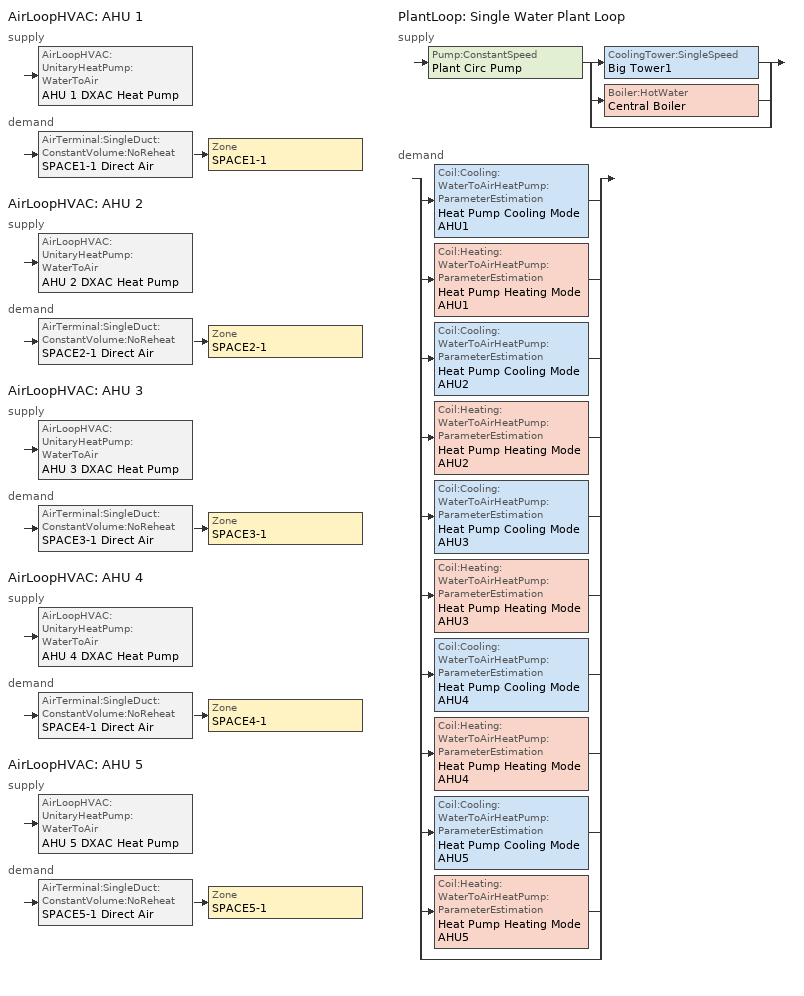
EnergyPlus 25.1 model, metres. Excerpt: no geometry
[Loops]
AirLoopHVAC 'AHU 1'
 supply: AirLoopHVAC:UnitaryHeatPump:WaterToAir 'AHU 1 DXAC Heat Pump'
 demand: AirTerminal:SingleDuct:ConstantVolume:NoReheat 'SPACE1-1 Direct Air' > Zone 'SPACE1-1'
AirLoopHVAC 'AHU 2'
 supply: AirLoopHVAC:UnitaryHeatPump:WaterToAir 'AHU 2 DXAC Heat Pump'
 demand: AirTerminal:SingleDuct:ConstantVolume:NoReheat 'SPACE2-1 Direct Air' > Zone 'SPACE2-1'
AirLoopHVAC 'AHU 3'
 supply: AirLoopHVAC:UnitaryHeatPump:WaterToAir 'AHU 3 DXAC Heat Pump'
 demand: AirTerminal:SingleDuct:ConstantVolume:NoReheat 'SPACE3-1 Direct Air' > Zone 'SPACE3-1'
AirLoopHVAC 'AHU 4'
 supply: AirLoopHVAC:UnitaryHeatPump:WaterToAir 'AHU 4 DXAC Heat Pump'
 demand: AirTerminal:SingleDuct:ConstantVolume:NoReheat 'SPACE4-1 Direct Air' > Zone 'SPACE4-1'
AirLoopHVAC 'AHU 5'
 supply: AirLoopHVAC:UnitaryHeatPump:WaterToAir 'AHU 5 DXAC Heat Pump'
 demand: AirTerminal:SingleDuct:ConstantVolume:NoReheat 'SPACE5-1 Direct Air' > Zone 'SPACE5-1'
PlantLoop 'Single Water Plant Loop'
 supply: Pump:ConstantSpeed 'Plant Circ Pump' > split
  | CoolingTower:SingleSpeed 'Big Tower1'
  | Boiler:HotWater 'Central Boiler'
  | bypass
 demand: split
  | Coil:Cooling:WaterToAirHeatPump:ParameterEstimation 'Heat Pump Cooling Mode AHU1'
  | Coil:Heating:WaterToAirHeatPump:ParameterEstimation 'Heat Pump Heating Mode AHU1'
  | Coil:Cooling:WaterToAirHeatPump:ParameterEstimation 'Heat Pump Cooling Mode AHU2'
  | Coil:Heating:WaterToAirHeatPump:ParameterEstimation 'Heat Pump Heating Mode AHU2'
  | Coil:Cooling:WaterToAirHeatPump:ParameterEstimation 'Heat Pump Cooling Mode AHU3'
  | Coil:Heating:WaterToAirHeatPump:ParameterEstimation 'Heat Pump Heating Mode AHU3'
  | Coil:Cooling:WaterToAirHeatPump:ParameterEstimation 'Heat Pump Cooling Mode AHU4'
  | Coil:Heating:WaterToAirHeatPump:ParameterEstimation 'Heat Pump Heating Mode AHU4'
  | Coil:Cooling:WaterToAirHeatPump:ParameterEstimation 'Heat Pump Cooling Mode AHU5'
  | Coil:Heating:WaterToAirHeatPump:ParameterEstimation 'Heat Pump Heating Mode AHU5'
  | bypass
[ZoneControl:Thermostat] Control Type Schedule=Zone Control Type Sched; Control 1=CoolingSetPoint; Control 2=HeatingSetpoint; Control 3=DualSetPoint
Name | Zone or ZoneList
SPACE1-1 Control | SPACE1-1
SPACE2-1 Control | SPACE2-1
SPACE3-1 Control | SPACE3-1
SPACE4-1 Control | SPACE4-1
SPACE5-1 Control | SPACE5-1
[ThermostatSetpoint:SingleHeating]
HeatingSetpoint: Setpoint Temperature Schedule=Htg-SetP-Sch
[ThermostatSetpoint:SingleCooling]
CoolingSetpoint: Setpoint Temperature Schedule=Clg-SetP-Sch
[ThermostatSetpoint:DualSetpoint]
DualSetPoint: Heating Setpoint Temperature Schedule=Htg-SetP-Sch; Cooling Setpoint Temperature Schedule=Clg-SetP-Sch
[Zone equipment]
SPACE1-1: SPACE1-1 Direct Air
SPACE2-1: SPACE2-1 Direct Air
SPACE3-1: SPACE3-1 Direct Air
SPACE4-1: SPACE4-1 Direct Air
SPACE5-1: SPACE5-1 Direct Air
[AirTerminal:SingleDuct:ConstantVolume:NoReheat] Availability Schedule=FanAvailSched; Maximum Air Flow Rate {m3/s}=2
SPACE1-1 Direct Air; SPACE2-1 Direct Air; SPACE3-1 Direct Air; SPACE4-1 Direct Air; SPACE5-1 Direct Air
[AirLoopHVAC] Design Supply Air Flow Rate {m3/s}=2
AHU 1; AHU 2; AHU 3; AHU 4; AHU 5
[AirLoopHVAC:UnitaryHeatPump:WaterToAir] Availability Schedule=FanAvailSched; Supply Air Flow Rate {m3/s}=2; Heating Convergence=0.001; Cooling Convergence=0.001; Maximum Supply Air Temperature from Supplemental Heater {C}=50; Maximum Outdoor Dry-Bulb Temperature for Supplemental Heater Operation {C}=21; Fan Placement=BlowThrough; Supply Air Fan Operating Mode Schedule=CyclingFanSch
Name | Controlling Zone or Thermostat Location | Supply Air Fan | Heating Coil | Cooling Coil | Supplemental Heating Coil
AHU 1 DXAC Heat Pump | SPACE1-1 | AHU 1 Supply Fan | Heat Pump Heating Mode AHU1 | Heat Pump Cooling Mode AHU1 | Heat Pump DX Supp Heating Coil AHU1
AHU 2 DXAC Heat Pump | SPACE2-1 | AHU 2 Supply Fan | Heat Pump Heating Mode AHU2 | Heat Pump Cooling Mode AHU2 | Heat Pump DX Supp Heating Coil AHU2
AHU 3 DXAC Heat Pump | SPACE3-1 | AHU 3 Supply Fan | Heat Pump Heating Mode AHU3 | Heat Pump Cooling Mode AHU3 | Heat Pump DX Supp Heating Coil AHU3
AHU 4 DXAC Heat Pump | SPACE4-1 | AHU 4 Supply Fan | Heat Pump Heating Mode AHU4 | Heat Pump Cooling Mode AHU4 | Heat Pump DX Supp Heating Coil AHU4
AHU 5 DXAC Heat Pump | SPACE5-1 | AHU 5 Supply Fan | Heat Pump Heating Mode AHU5 | Heat Pump Cooling Mode AHU5 | Heat Pump DX Supp Heating Coil AHU5
[Fan:OnOff] Availability Schedule=FanAvailSched; Fan Total Efficiency=0.7; Pressure Rise {Pa}=600; Maximum Flow Rate {m3/s}=2; Motor Efficiency=0.9; Motor In Airstream Fraction=1
AHU 1 Supply Fan; AHU 2 Supply Fan; AHU 3 Supply Fan; AHU 4 Supply Fan; AHU 5 Supply Fan
[Coil:Cooling:WaterToAirHeatPump:ParameterEstimation] Compressor Type=Scroll; Refrigerant Type=R22; Design Source Side Flow Rate {m3/s}=0.0015; Nominal Cooling Coil Capacity {W}=38000; Nominal Time for Condensate Removal to Begin {s}=0; Ratio of Initial Moisture Evaporation Rate and Steady State Latent Capacity=0; High Pressure Cutoff {Pa}=4000000; Low Pressure Cutoff {Pa}=0; Load Side Total Heat Transfer Coefficient {W/K}=3780.19; Load Side Outside Surface Heat Transfer Coefficient {W/K}=3411.03; Superheat Temperature at the Evaporator Outlet {C}=1.57066; Compressor Power Losses {W}=2235.29; Compressor Efficiency=1.34624; Refrigerant Volume Flow Rate {m3/s}=0.00974424; Volume Ratio=2.30803; Leak Rate Coefficient=0.020653; Source Side Heat Transfer Coefficient {W/K}=1927.57; Part Load Fraction Correlation Curve=HPACCOOLPLFFPLR; Maximum Cycling Rate {cycles/hr}=2.5; Latent Capacity Time Constant {s}=60; Fan Delay Time {s}=60
Heat Pump Cooling Mode AHU1; Heat Pump Cooling Mode AHU2; Heat Pump Cooling Mode AHU3; Heat Pump Cooling Mode AHU4; Heat Pump Cooling Mode AHU5
[Coil:Heating:WaterToAirHeatPump:ParameterEstimation] Compressor Type=Scroll; Refrigerant Type=R22; Design Source Side Flow Rate {m3/s}=0.0015; Gross Rated Heating Capacity {W}=38000; High Pressure Cutoff {Pa}=4000000; Low Pressure Cutoff {Pa}=0; Load Side Total Heat Transfer Coefficient {W/K}=5795.05; Superheat Temperature at the Evaporator Outlet {C}=1.56696; Compressor Power Losses {W}=3913.38; Compressor Efficiency=1.26356; Refrigerant Volume Flow Rate {m3/s}=0.00699573; Volume Ratio=4.96167; Leak Rate Coefficient=2.0775e-06; Source Side Heat Transfer Coefficient {W/K}=4003.22; Part Load Fraction Correlation Curve=HPACHEATPLFFPLR
Heat Pump HEATING Mode AHU1; Heat Pump HEATING Mode AHU2; Heat Pump HEATING Mode AHU3; Heat Pump HEATING Mode AHU4; Heat Pump HEATING Mode AHU5
[Coil:Heating:Fuel] Availability Schedule=FanAvailSched; Fuel Type=NaturalGas; Burner Efficiency=0.8; Nominal Capacity {W}=32000
Heat Pump DX Supp Heating Coil AHU1; Heat Pump DX Supp Heating Coil AHU2; Heat Pump DX Supp Heating Coil AHU3; Heat Pump DX Supp Heating Coil AHU4; Heat Pump DX Supp Heating Coil AHU5
[PlantLoop]
Single Water Plant Loop: Fluid Type=Water; Plant Equipment Operation Scheme=Plant Loop Operation; Maximum Loop Temperature {C}=98; Minimum Loop Temperature {C}=10; Maximum Loop Flow Rate {m3/s}=0.007; Minimum Loop Flow Rate {m3/s}=0; Plant Loop Volume {m3}=autocalculate; Load Distribution Scheme=SequentialLoad; Plant Loop Demand Calculation Scheme=DualSetPointDeadband
[SetpointManager:Scheduled:DualSetpoint] Control Variable=Temperature; High Setpoint Schedule=Plant Loop High Temp Schedule; Low Setpoint Schedule=Plant Loop Low Temp Schedule
Name | Setpoint Node or NodeList
Water Loop Setpoint Manager | Plant Supply Outlet Node
Central Boiler Setpoint Manager | Central Boiler Outlet Node
[PlantEquipmentOperationSchemes]
Plant Loop Operation: Control Scheme 1=Central Plant Heating Only; Control Scheme 1 Schedule=PlantHeatingOnSched; Control Scheme 2=Central Plant Cooling Only; Control Scheme 2 Schedule=PlantCoolingOnSched
[PlantEquipmentOperation:HeatingLoad]
Central Plant Heating Only: Load Range 1 Lower Limit {W}=0; Load Range 1 Upper Limit {W}=1000000; Range 1 Equipment List=heating plant
[PlantEquipmentList]
heating plant: Central Boiler
cooling plant: Big Tower1
[PlantEquipmentOperation:CoolingLoad]
Central Plant Cooling Only: Load Range 1 Lower Limit {W}=0; Load Range 1 Upper Limit {W}=1000000; Range 1 Equipment List=cooling plant
[CoolingTower:SingleSpeed]
Big Tower1: Design Water Flow Rate {m3/s}=0.007; Design Air Flow Rate {m3/s}=50; Design Fan Power {W}=3000; Design U-Factor Times Area Value {W/K}=2000; Free Convection Regime Air Flow Rate {m3/s}=0; Free Convection Regime U-Factor Times Area Value {W/K}=0; Performance Input Method=UFactorTimesAreaAndDesignWaterFlowRate
[Pump:ConstantSpeed]
Plant Circ Pump: Design Flow Rate {m3/s}=0.007; Design Pump Head {Pa}=5000; Design Power Consumption {W}=50; Motor Efficiency=0.87; Fraction of Motor Inefficiencies to Fluid Stream=0; Pump Control Type=CONTINUOUS
[Boiler:HotWater]
Central Boiler: Fuel Type=NaturalGas; Nominal Capacity {W}=150000; Nominal Thermal Efficiency=0.8; Efficiency Curve Temperature Evaluation Variable=LeavingBoiler; Normalized Boiler Efficiency Curve=BoilerEfficiency; Design Water Flow Rate {m3/s}=0.007; Minimum Part Load Ratio=0; Maximum Part Load Ratio=1.2; Optimum Part Load Ratio=1; Water Outlet Upper Temperature Limit {C}=100; Boiler Flow Mode=LeavingSetpointModulated
[Schedule:Compact]
HTG-SETP-SCH: Through: 12/31, For: Weekdays, Until: 7:00, 12.8, Until: 18:00, 21.1, Until: 24:00, 12.8, For: Weekends Holiday, Until: 7:00, 12.8, Until: 13:00, 21.1, Until: 24:00, 12.8, For: SummerDesignDay, Until: 24:00, 12.8, For: WinterDesignDay, Until: 24:00, 21.1, For: CustomDay1 CustomDay2, Until: 7:00, 12.8, Until: 18:00, 21.1, Until: 24:00, 12.8
CLG-SETP-SCH: Through: 12/31, For: Weekdays, Until: 7:00, 40, Until: 18:00, 23.9, Until: 24:00, 40, For: Weekends Holiday, Until: 7:00, 40, Until: 13:00, 23.9, Until: 24:00, 32.2, For: SummerDesignDay, Until: 24:00, 23.9, For: WinterDesignDay, Until: 24:00, 40, For: CustomDay1 CustomDay2, Until: 7:00, 40, Until: 18:00, 23.9, Until: 24:00, 40
ZONE CONTROL TYPE SCHED: Through: 12/31, For: Weekdays weekends Holiday, Until: 24:00, 4, For: SummerDesignDay, Until: 24:00, 2, For: WinterDesignDay, Until: 24:00, 1, For: CustomDay1 CustomDay2, Until: 24:00, 4
FANAVAILSCHED: Through: 3/31, For: AllDays, Until: 24:00, 1, Through: 9/30, For: Weekdays, Until: 7:00, 0, Until: 17:00, 1, Until: 24:00, 0, For: Weekends Holiday, Until: 24:00, 0, For: SummerDesignDay WinterDesignDay, Until: 24:00, 1, For: CustomDay1 CustomDay2, Until: 24:00, 0, Through: 12/31, For: AllDays, Until: 24:00, 1
PLANT LOOP HIGH TEMP SCHEDULE: Through: 12/31, For: AllDays, Until: 24:00, 32.22
PLANT LOOP LOW TEMP SCHEDULE: Through: 12/31, For: AllDays, Until: 24:00, 15.56
PLANTHEATINGONSCHED; PLANTCOOLINGONSCHED: Through: 3/31, For: AllDays, Until: 24:00, 1, Through: 9/30, For: AllDays, Until: 24:00, 1, Through: 12/31, For: AllDays, Until: 24:00, 1
CYCLINGFANSCH: Through: 12/31, For: AllDays, Until: 24:00, 0
[Curve:Quadratic] Coefficient3 x**2=0; Minimum Value of x=0; Maximum Value of x=1
Name | Coefficient1 Constant | Coefficient2 x
HPACCOOLPLFFPLR; HPACHEATPLFFPLR | 0.75 | 0.25
BoilerEfficiency | 1 | 0
